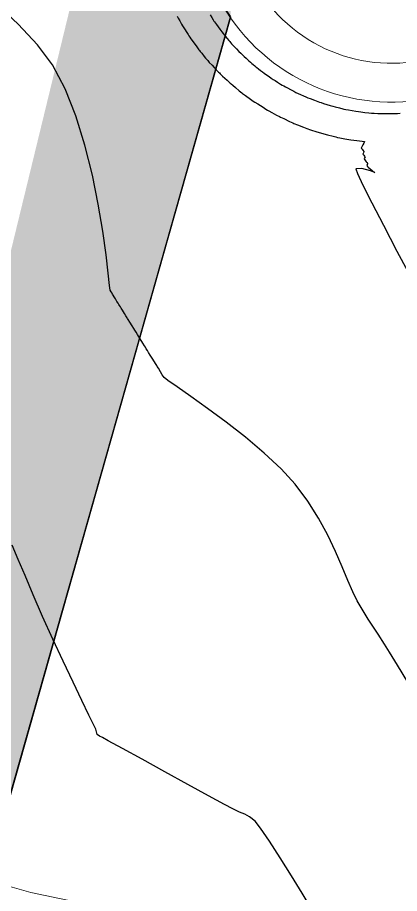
# Model space of a CAD drawing. Header units: millimetres. Extents: x 340454 to 342791, y 6993867 to 6995092.
# Drawn here: x 340803.83 to 340823.53, y 6994420.66 to 6994465.85 of the extents above; entities that cross this region are included whole.
import ezdxf

# ---------------------------------------------------------------- set-up
doc = ezdxf.new("R2010")
doc.units = ezdxf.units.MM
doc.header["$LTSCALE"] = 10
for name, color, linetype in [('Lotes', 7, 'Continuous'), ('T-HM-CURVA_INTERMEDIARIA', 45, 'Continuous'), ('T-HM-CURVA_MESTRA', 20, 'Continuous'), ('TRAMA', 7, 'Continuous'), ('URB-Calçadas', 2, 'Continuous'), ('URB-Quadras', 3, 'Continuous')]:
    doc.layers.add(name, color=color, linetype=linetype)

msp = doc.modelspace()

# ---------------------------------------------------------------- hatches: boundary and pattern name
at = {"layer": 'TRAMA'}
h = msp.add_hatch(dxfattribs=at)
h.set_pattern_fill('MUDST', color=253, scale=0.8)
h.set_pattern_definition([(0, (340635.80378, 6994418.6693), (0.4, 0.2), [0.2, -0.2, 0, -0.2, 0, -0.2])])
edge = h.paths.add_edge_path()
edge.add_line((340775.242, 6994463.544), (340773.927, 6994467.451))
edge.add_line((340773.927, 6994467.451), (340773.963, 6994470.081))
edge.add_line((340773.963, 6994470.081), (340774.876, 6994473.185))
edge.add_line((340774.876, 6994473.185), (340775.278, 6994475.85))
edge.add_line((340775.278, 6994475.85), (340772.357, 6994478.48))
edge.add_line((340772.357, 6994478.48), (340772.111, 6994478.569))
edge.add_arc((340767.37, 6994475.545), 5.624, -34.9514, 32.522, ccw=False)
edge.add_arc((340777.889, 6994467.081), 7.9, 138.4256, 185.755)
edge.add_arc((340763.767, 6994465.308), 6.337, 8.4029, 8.9033, ccw=False)
edge.add_arc((340763.712, 6994465.675), 6.349, -132.9135, 5.0541, ccw=False)
edge.add_line((340759.389, 6994461.025), (340758.653, 6994458.19))
edge.add_arc((340759.35, 6994458.087), 0.704, 171.6132, 219.1842)
edge.add_arc((340763.377, 6994463.713), 7.6, 233.0077, 307.839)
edge.add_arc((340770.752, 6994453.51), 5, -10.2908, 122.8478, ccw=False)
edge.add_arc((340781.398, 6994453.004), 5.739, 183.8756, 221.0511)
edge.add_arc((340774.748, 6994446.187), 3.832, -82.8353, 52.7098, ccw=False)
edge.add_line((340775.226, 6994442.385), (340779.316, 6994440.222))
edge.add_line((340779.316, 6994440.222), (340785.127, 6994436.453))
edge.add_line((340785.127, 6994436.453), (340786.692, 6994435.438))
edge.add_line((340786.692, 6994435.438), (340788.189, 6994434.051))
edge.add_line((340788.189, 6994434.051), (340789.833, 6994433.594))
edge.add_line((340789.833, 6994433.594), (340792.425, 6994434.398))
edge.add_line((340792.425, 6994434.398), (340794.836, 6994432.973))
edge.add_line((340794.836, 6994432.973), (340795.349, 6994431.341))
edge.add_line((340795.349, 6994431.341), (340796.225, 6994427.227))
edge.add_line((340796.225, 6994427.227), (340803.306, 6994425.217))
edge.add_line((340803.306, 6994425.217), (340814.821, 6994465.865))
edge.add_arc((340823.002, 6994471.62), 10.003, 142.1475, 215.1239, ccw=False)
edge.add_line((340815.104, 6994477.759), (340815.44, 6994514.818))
edge.add_arc((340798.378, 6994522.634), 18.767, 303.1044, 335.389, ccw=False)
edge.add_line((340808.628, 6994506.913), (340808.006, 6994472.385))
edge.add_line((340808.006, 6994472.385), (340798.513, 6994433.373))
edge.add_line((340798.513, 6994433.373), (340797.627, 6994433.819))
edge.add_line((340797.627, 6994433.819), (340792.77, 6994436.119))
edge.add_line((340792.77, 6994436.119), (340790.944, 6994439.588))
edge.add_line((340790.944, 6994439.588), (340792.186, 6994442.546))
edge.add_line((340792.186, 6994442.546), (340790.944, 6994444.701))
edge.add_line((340790.944, 6994444.701), (340790.287, 6994446.746))
edge.add_line((340790.287, 6994446.746), (340790.725, 6994449.996))
edge.add_line((340790.725, 6994449.996), (340789.264, 6994450.398))
edge.add_line((340789.264, 6994450.398), (340786.197, 6994450.069))
edge.add_line((340786.197, 6994450.069), (340784.371, 6994449.667))
edge.add_line((340784.371, 6994449.667), (340784.919, 6994447.732))
edge.add_line((340784.919, 6994447.732), (340783.787, 6994445.577))
edge.add_line((340783.787, 6994445.577), (340782.143, 6994445.322))
edge.add_line((340782.143, 6994445.322), (340778.163, 6994448.17))
edge.add_line((340778.163, 6994448.17), (340777.871, 6994452.26))
edge.add_line((340777.871, 6994452.26), (340777.177, 6994455.255))
edge.add_line((340777.177, 6994455.255), (340776.447, 6994460.038))
edge.add_line((340776.447, 6994460.038), (340775.242, 6994463.544))

# ---------------------------------------------------------------- linework, layer by layer
at = {"layer": 'Lotes', "color": 253}
msp.add_line((340802.214, 6994421.369), (340814.821, 6994465.865), dxfattribs=at)
at = {"layer": 'Lotes'}
msp.add_lwpolyline([(340814.83, 6994465.897, -0.329637), (340815.113, 6994477.79), (340815.628, 6994534.547), (340837.692, 6994554.893, -0.019549), (340816.088, 6994580.14, -0.011155), (340804.454, 6994595.59), (340780.237, 6994577.232), (340785.597, 6994569.969), (340782.252, 6994557.08), (340779.008, 6994544.581), (340775.433, 6994530.806), (340771.774, 6994516.706), (340768.948, 6994505.815), (340765.682, 6994493.23), (340762.688, 6994481.695), (340758.988, 6994467.439), (340754.789, 6994451.259), (340715.382, 6994462.082, -0.041301), (340714.864, 6994460.516), (340710.749, 6994451.519), (340803.314, 6994425.249), (340814.83, 6994465.897, -0.329637)], format="xyb", close=True, dxfattribs=at)
at = {"layer": 'T-HM-CURVA_INTERMEDIARIA', "color": 45, "linetype": 'Continuous', "lineweight": -3, "flags": 128}
for points, elevation in [([(340823.968, 6994431.568), (340823.432, 6994432.437), (340823.022, 6994433.1), (340822.765, 6994433.513), (340822.432, 6994434.032), (340822.164, 6994434.442), (340821.922, 6994434.818), (340821.664, 6994435.234), (340821.351, 6994435.765), (340821.121, 6994436.223), (340820.866, 6994436.814), (340820.575, 6994437.513), (340820.235, 6994438.296), (340819.835, 6994439.139), (340819.362, 6994440.017), (340818.804, 6994440.905), (340818.15, 6994441.778), (340817.425, 6994442.566), (340816.549, 6994443.381), (340815.584, 6994444.194), (340814.591, 6994444.973), (340813.633, 6994445.687), (340812.773, 6994446.305), (340812.071, 6994446.796), (340811.591, 6994447.129), (340811.394, 6994447.273), (340811.289, 6994447.424), (340811.207, 6994447.576), (340811.095, 6994447.756), (340811.037, 6994447.85), (340811.009, 6994447.895), (340810.94, 6994448.007), (340810.804, 6994448.227), (340810.677, 6994448.432), (340810.592, 6994448.57), (340810.527, 6994448.674), (340810.472, 6994448.763), (340810.425, 6994448.84), (340810.377, 6994448.918), (340810.295, 6994449.049), (340810.161, 6994449.267), (340810.022, 6994449.491), (340809.947, 6994449.613), (340809.912, 6994449.669), (340809.878, 6994449.724), (340809.822, 6994449.814), (340809.738, 6994449.95), (340809.623, 6994450.137), (340809.538, 6994450.273), (340809.511, 6994450.318), (340809.483, 6994450.363), (340809.424, 6994450.458), (340809.351, 6994450.577), (340809.292, 6994450.672), (340809.245, 6994450.748), (340809.211, 6994450.803), (340809.177, 6994450.858), (340809.134, 6994450.927), (340809.091, 6994450.997), (340809.056, 6994451.054), (340809.021, 6994451.111), (340808.96, 6994451.208), (340808.883, 6994451.333), (340808.816, 6994451.442), (340808.766, 6994451.522), (340808.735, 6994451.573), (340808.704, 6994451.623), (340808.657, 6994451.694), (340808.604, 6994451.785), (340808.579, 6994452.021), (340808.513, 6994452.655), (340808.398, 6994453.614), (340808.227, 6994454.828), (340807.993, 6994456.223), (340807.689, 6994457.728), (340807.308, 6994459.271), (340806.843, 6994460.78), (340806.287, 6994462.183), (340805.632, 6994463.408), (340804.856, 6994464.445), (340803.855, 6994465.516), (340802.69, 6994466.594)], 724), ([(340813.759, 6994465.992), (340813.848, 6994465.85), (340813.925, 6994465.73), (340813.964, 6994465.672), (340813.996, 6994465.624), (340814.035, 6994465.568), (340814.094, 6994465.487), (340814.179, 6994465.373), (340814.262, 6994465.26), (340814.372, 6994465.111), (340814.438, 6994465.022), (340814.49, 6994464.959), (340814.542, 6994464.896), (340814.642, 6994464.774), (340814.73, 6994464.668), (340814.781, 6994464.609), (340814.823, 6994464.561), (340814.875, 6994464.503), (340814.945, 6994464.429), (340815.041, 6994464.328), (340815.131, 6994464.233), (340815.252, 6994464.105), (340815.343, 6994464.012), (340815.43, 6994463.929), (340815.519, 6994463.847), (340815.625, 6994463.749), (340815.764, 6994463.621), (340815.84, 6994463.551), (340815.88, 6994463.517), (340815.921, 6994463.482), (340815.992, 6994463.422), (340816.069, 6994463.357), (340816.121, 6994463.315), (340816.174, 6994463.274), (340816.253, 6994463.21), (340816.364, 6994463.123), (340816.462, 6994463.052), (340816.561, 6994462.981), (340816.666, 6994462.905), (340816.807, 6994462.804), (340816.914, 6994462.729), (340817.017, 6994462.663), (340817.121, 6994462.599), (340817.243, 6994462.522), (340817.403, 6994462.422), (340817.487, 6994462.369), (340817.568, 6994462.323), (340817.645, 6994462.281), (340817.754, 6994462.222), (340817.91, 6994462.137), (340818.081, 6994462.047), (340818.193, 6994461.993), (340818.306, 6994461.942), (340818.422, 6994461.887), (340818.575, 6994461.815), (340818.694, 6994461.762), (340818.81, 6994461.715), (340818.927, 6994461.67), (340819.151, 6994461.583), (340819.323, 6994461.516), (340819.402, 6994461.488), (340819.487, 6994461.461), (340819.613, 6994461.421), (340819.781, 6994461.367), (340819.965, 6994461.31), (340820.089, 6994461.277), (340820.214, 6994461.246), (340820.447, 6994461.188), (340820.619, 6994461.144), (340820.669, 6994461.133), (340820.76, 6994461.116), (340820.906, 6994461.089), (340821.087, 6994461.055), (340821.281, 6994461.02), (340821.413, 6994461.002), (340821.544, 6994460.987), (340821.745, 6994460.961), (340821.95, 6994460.937), (340822.085, 6994460.927), (340822.22, 6994460.92), (340822.415, 6994460.907), (340822.622, 6994460.896), (340822.768, 6994460.894), (340822.915, 6994460.896), (340823.107, 6994460.895), (340823.295, 6994460.897), (340823.436, 6994460.905), (340823.577, 6994460.915)], 726), ([(340818.963, 6994419.939), (340818.511, 6994420.671), (340817.958, 6994421.564), (340817.372, 6994422.499), (340816.82, 6994423.36), (340816.369, 6994424.028), (340816.085, 6994424.387), (340815.803, 6994424.608), (340815.547, 6994424.741), (340815.273, 6994424.854), (340814.936, 6994425.016), (340814.505, 6994425.252), (340813.686, 6994425.701), (340812.614, 6994426.288), (340811.425, 6994426.939), (340810.254, 6994427.58), (340809.238, 6994428.137), (340808.512, 6994428.535), (340808.212, 6994428.7), (340808.058, 6994428.777), (340807.945, 6994428.863), (340807.895, 6994428.99), (340807.863, 6994429.133), (340807.764, 6994429.341), (340807.515, 6994429.854), (340807.148, 6994430.613), (340806.695, 6994431.56), (340806.185, 6994432.638), (340805.652, 6994433.787), (340805.126, 6994434.951), (340804.639, 6994436.072), (340804.219, 6994437.059), (340803.862, 6994437.895), (340803.552, 6994438.632)], 723)]:
    msp.add_lwpolyline(points, dxfattribs=dict(at, elevation=elevation))
at = {"layer": 'T-HM-CURVA_MESTRA', "color": 20, "linetype": 'Continuous', "lineweight": -3, "elevation": 725, "flags": 128}
msp.add_lwpolyline([(340812.059, 6994465.931), (340812.123, 6994465.814), (340812.199, 6994465.68), (340812.293, 6994465.516), (340812.341, 6994465.434), (340812.375, 6994465.375), (340812.44, 6994465.271), (340812.559, 6994465.083), (340812.625, 6994464.979), (340812.669, 6994464.91), (340812.713, 6994464.844), (340812.775, 6994464.753), (340812.892, 6994464.594), (340813.081, 6994464.337), (340813.185, 6994464.195), (340813.218, 6994464.149), (340813.252, 6994464.104), (340813.329, 6994464.01), (340813.462, 6994463.848), (340813.535, 6994463.759), (340813.583, 6994463.701), (340813.64, 6994463.635), (340813.724, 6994463.54), (340813.865, 6994463.39), (340814.085, 6994463.158), (340814.205, 6994463.031), (340814.242, 6994462.992), (340814.28, 6994462.953), (340814.409, 6994462.833), (340814.64, 6994462.619), (340814.769, 6994462.499), (340814.807, 6994462.464), (340814.845, 6994462.429), (340814.928, 6994462.357), (340815.071, 6994462.237), (340815.267, 6994462.079), (340815.398, 6994461.975), (340815.441, 6994461.941), (340815.583, 6994461.838), (340815.845, 6994461.65), (340815.991, 6994461.545), (340816.067, 6994461.491), (340816.219, 6994461.395), (340816.494, 6994461.222), (340816.646, 6994461.126), (340816.718, 6994461.081), (340816.8, 6994461.034), (340816.943, 6994460.957), (340817.197, 6994460.819), (340817.336, 6994460.744), (340817.394, 6994460.713), (340817.56, 6994460.636), (340817.864, 6994460.494), (340818.03, 6994460.416), (340818.091, 6994460.388), (340818.265, 6994460.32), (340818.582, 6994460.195), (340818.755, 6994460.128), (340818.807, 6994460.107), (340818.891, 6994460.078), (340818.993, 6994460.043), (340819.224, 6994459.968), (340819.502, 6994459.883), (340819.816, 6994459.799), (340820.115, 6994459.724), (340820.253, 6994459.69), (340820.338, 6994459.67), (340820.452, 6994459.647), (340820.712, 6994459.596), (340821.023, 6994459.542), (340821.337, 6994459.504), (340821.603, 6994459.477), (340821.722, 6994459.454), (340821.699, 6994459.374), (340821.65, 6994459.28), (340821.599, 6994459.183), (340821.564, 6994459.106), (340821.6, 6994459.055), (340821.639, 6994459.011), (340821.701, 6994458.944), (340821.675, 6994458.868), (340821.648, 6994458.796), (340821.69, 6994458.746), (340821.724, 6994458.702), (340821.757, 6994458.661), (340821.736, 6994458.61), (340821.715, 6994458.557), (340821.753, 6994458.509), (340821.788, 6994458.464), (340821.817, 6994458.408), (340821.849, 6994458.366), (340821.895, 6994458.309), (340821.874, 6994458.262), (340821.853, 6994458.217), (340821.887, 6994458.174), (340821.92, 6994458.134), (340822.018, 6994458.048), (340822.117, 6994457.961), (340822.165, 6994457.924), (340822.213, 6994457.886), (340822.26, 6994457.85), (340822.034, 6994457.936), (340821.591, 6994458.068), (340821.284, 6994458.047), (340821.366, 6994457.805), (340821.65, 6994457.202), (340822.106, 6994456.295), (340822.701, 6994455.144), (340823.403, 6994453.807), (340824.182, 6994452.344)], dxfattribs=at)
at = {"layer": 'URB-Calçadas', "lineweight": 0}
msp.add_lwpolyline([(340929.496, 6994396.689, -0.029779), (340865.372, 6994434.155, -0.026388), (340826.497, 6994464.235, -1.542163), (340826.317, 6994478.992, 0.029546), (340871.668, 6994443.175, 0.427498), (340881.59, 6994445.171), (340908.36, 6994487.468, 0.399537), (340906.482, 6994496.93, -0.090947), (340799.111, 6994606.609, 0.475649)], format="xyb", dxfattribs=at)
at = {"layer": 'URB-Quadras', "color": 252, "lineweight": 0}
msp.add_lwpolyline([(340815.241, 6994491.926, 0.038213), (340872.813, 6994444.815, 0.427498), (340879.9, 6994446.24), (340906.67, 6994488.537, 0.399537), (340905.329, 6994495.296, -0.090947), (340797.453, 6994605.491, 0.427165), (340790.332, 6994606.713), (340742.106, 6994571.002, 0.26508), (340740.108, 6994566.469, -0.172307), (340715.611, 6994465.576, -0.089172), (340715.611, 6994465.576, -2.016247), (340701.917, 6994473.704, 0.157194), (340704.27, 6994475.674, 0.197995), (340722.466, 6994581.029, 0.104869), (340721.604, 6994582.915), (340685.606, 6994631.482, 0.2535), (340684.742, 6994631.884, -0.18056), (340678.012, 6994633.945)], format="xyb", dxfattribs=at)
for points in [[(340837.692, 6994554.893, -0.019549), (340816.088, 6994580.14, -0.011155), (340804.454, 6994595.59), (340780.237, 6994577.232), (340785.597, 6994569.969), (340782.252, 6994557.08), (340779.008, 6994544.581), (340775.433, 6994530.806), (340771.774, 6994516.706), (340768.948, 6994505.815), (340765.682, 6994493.23), (340762.688, 6994481.695), (340758.988, 6994467.439), (340754.789, 6994451.259), (340715.382, 6994462.082, -0.041301), (340714.864, 6994460.516), (340709.066, 6994447.839), (340802.223, 6994421.401), (340814.815, 6994465.844, -0.327026), (340815.113, 6994477.79), (340815.628, 6994534.547), (340837.692, 6994554.893, -0.019145)], [(340826.095, 6994461.944, -0.327735), (340814.815, 6994465.844), (340802.214, 6994421.369), (340804.521, 6994420.714), (340929.178, 6994394.608, -0.030049), (340864.248, 6994432.501, -0.02576)]]:
    msp.add_lwpolyline(points, format="xyb", close=True, dxfattribs=at)

doc.saveas('drawing.dxf')
